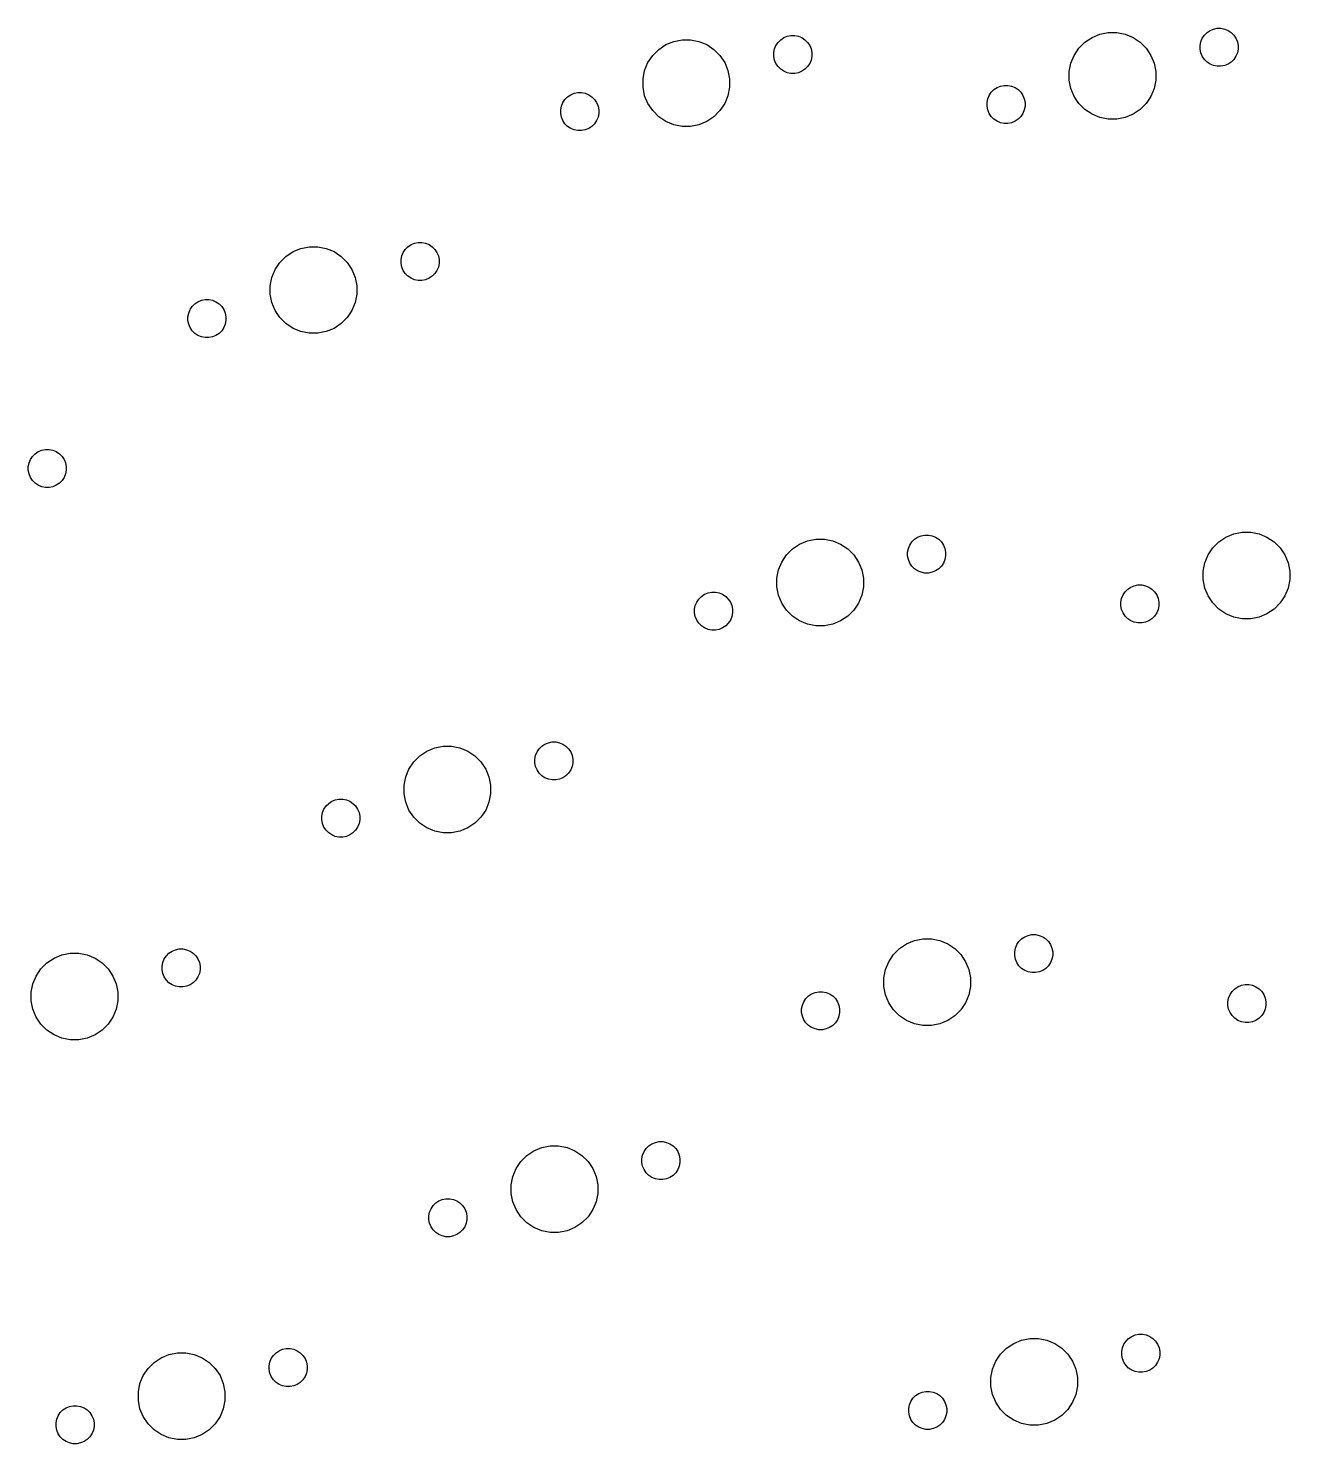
# Model space of a CAD drawing. Extents: x -662 to -203, y -195 to -58.
# Drawn here: x -367.5 to -309.4, y -130.3 to -65.1 of the extents above; entities that cross this region are included whole.
import ezdxf

# ---------------------------------------------------------------- set-up
doc = ezdxf.new("R2010")
doc.units = 0
doc.layers.add('BLACK', color=7, linetype='CONTINUOUS')

msp = doc.modelspace()

# ---------------------------------------------------------------- linework, layer by layer
at = {"layer": 'BLACK', "linetype": 'CONTINUOUS'}
for p, q in [((-313.102, -65.1916), (-312.943, -65.1256)), ((-312.943, -65.1256), (-312.774, -65.092)), ((-312.774, -65.092), (-312.602, -65.092)), ((-312.602, -65.092), (-312.433, -65.1256)), ((-312.433, -65.1256), (-312.274, -65.1916)), ((-338.173, -65.8451), (-337.81, -65.6948)), ((-337.81, -65.6948), (-337.425, -65.6182)), ((-337.425, -65.6182), (-337.032, -65.6182)), ((-337.032, -65.6182), (-336.647, -65.6948)), ((-336.647, -65.6948), (-336.284, -65.8451)), ((-333.097, -65.8828), (-333.001, -65.7395)), ((-333.001, -65.7395), (-332.879, -65.6176)), ((-332.879, -65.6176), (-332.736, -65.5219)), ((-332.736, -65.5219), (-332.577, -65.4559)), ((-332.577, -65.4559), (-332.408, -65.4223)), ((-332.408, -65.4223), (-332.235, -65.4223)), ((-332.235, -65.4223), (-332.066, -65.4559)), ((-332.066, -65.4559), (-331.907, -65.5219)), ((-331.907, -65.5219), (-331.764, -65.6176)), ((-331.764, -65.6176), (-331.642, -65.7395)), ((-331.642, -65.7395), (-331.546, -65.8828)), ((-319.144, -66.0108), (-318.866, -65.7331)), ((-318.866, -65.7331), (-318.539, -65.5148)), ((-318.539, -65.5148), (-318.176, -65.3645)), ((-318.176, -65.3645), (-317.791, -65.2879)), ((-317.791, -65.2879), (-317.399, -65.2879)), ((-317.399, -65.2879), (-317.013, -65.3645)), ((-317.013, -65.3645), (-316.65, -65.5148)), ((-316.65, -65.5148), (-316.324, -65.7331)), ((-316.324, -65.7331), (-316.046, -66.0108)), ((-313.563, -65.8808), (-313.529, -65.7118)), ((-313.529, -65.7118), (-313.463, -65.5526)), ((-313.463, -65.5526), (-313.368, -65.4092)), ((-313.368, -65.4092), (-313.246, -65.2874)), ((-313.246, -65.2874), (-313.102, -65.1916)), ((-312.274, -65.1916), (-312.13, -65.2874)), ((-312.13, -65.2874), (-312.008, -65.4092)), ((-312.008, -65.4092), (-311.913, -65.5526)), ((-311.913, -65.5526), (-311.847, -65.7118)), ((-311.847, -65.7118), (-311.813, -65.8808)), ((-338.995, -66.6676), (-338.777, -66.3411)), ((-338.777, -66.3411), (-338.499, -66.0633)), ((-338.499, -66.0633), (-338.173, -65.8451)), ((-336.284, -65.8451), (-335.957, -66.0633)), ((-335.957, -66.0633), (-335.68, -66.3411)), ((-335.68, -66.3411), (-335.461, -66.6676)), ((-333.196, -66.2111), (-333.163, -66.0421)), ((-333.196, -66.3835), (-333.196, -66.2111)), ((-333.163, -66.5525), (-333.196, -66.3835)), ((-333.163, -66.0421), (-333.097, -65.8828)), ((-331.546, -65.8828), (-331.48, -66.0421)), ((-331.48, -66.0421), (-331.446, -66.2111)), ((-331.446, -66.3835), (-331.48, -66.5525)), ((-331.446, -66.2111), (-331.446, -66.3835)), ((-319.512, -66.7002), (-319.362, -66.3374)), ((-319.362, -66.3374), (-319.144, -66.0108)), ((-316.046, -66.0108), (-315.828, -66.3374)), ((-315.828, -66.3374), (-315.678, -66.7002)), ((-313.563, -66.0532), (-313.563, -65.8808)), ((-313.529, -66.2222), (-313.563, -66.0532)), ((-313.463, -66.3815), (-313.529, -66.2222)), ((-313.368, -66.5248), (-313.463, -66.3815)), ((-311.913, -66.3815), (-312.008, -66.5248)), ((-311.847, -66.2222), (-311.913, -66.3815)), ((-311.813, -66.0532), (-311.847, -66.2222)), ((-311.813, -65.8808), (-311.813, -66.0532)), ((-339.222, -67.4157), (-339.146, -67.0305)), ((-339.146, -67.0305), (-338.995, -66.6676)), ((-335.461, -66.6676), (-335.311, -67.0305)), ((-335.311, -67.0305), (-335.235, -67.4157)), ((-333.097, -66.7118), (-333.163, -66.5525)), ((-333.001, -66.8551), (-333.097, -66.7118)), ((-332.879, -66.977), (-333.001, -66.8551)), ((-332.736, -67.0727), (-332.879, -66.977)), ((-332.577, -67.1387), (-332.736, -67.0727)), ((-331.907, -67.0727), (-332.066, -67.1387)), ((-331.764, -66.977), (-331.907, -67.0727)), ((-331.642, -66.8551), (-331.764, -66.977)), ((-331.546, -66.7118), (-331.642, -66.8551)), ((-331.48, -66.5525), (-331.546, -66.7118)), ((-319.589, -67.0854), (-319.512, -66.7002)), ((-319.589, -67.4782), (-319.589, -67.0854)), ((-315.678, -66.7002), (-315.601, -67.0854)), ((-315.601, -67.0854), (-315.601, -67.4782)), ((-313.246, -66.6467), (-313.368, -66.5248)), ((-313.102, -66.7424), (-313.246, -66.6467)), ((-312.943, -66.8084), (-313.102, -66.7424)), ((-312.774, -66.842), (-312.943, -66.8084)), ((-312.602, -66.842), (-312.774, -66.842)), ((-312.433, -66.8084), (-312.602, -66.842)), ((-312.274, -66.7424), (-312.433, -66.8084)), ((-312.13, -66.6467), (-312.274, -66.7424)), ((-312.008, -66.5248), (-312.13, -66.6467)), ((-339.222, -67.8085), (-339.222, -67.4157)), ((-335.235, -67.4157), (-335.235, -67.8085)), ((-332.408, -67.1723), (-332.577, -67.1387)), ((-332.235, -67.1723), (-332.408, -67.1723)), ((-332.066, -67.1387), (-332.235, -67.1723)), ((-322.916, -67.8212), (-322.757, -67.7552)), ((-322.757, -67.7552), (-322.588, -67.7216)), ((-322.588, -67.7216), (-322.416, -67.7216)), ((-322.416, -67.7216), (-322.247, -67.7552)), ((-322.247, -67.7552), (-322.087, -67.8212)), ((-319.512, -67.8634), (-319.589, -67.4782)), ((-315.601, -67.4782), (-315.678, -67.8634)), ((-342.911, -68.5124), (-342.815, -68.3691)), ((-342.815, -68.3691), (-342.693, -68.2472)), ((-342.693, -68.2472), (-342.55, -68.1515)), ((-342.55, -68.1515), (-342.391, -68.0855)), ((-342.391, -68.0855), (-342.221, -68.0519)), ((-342.221, -68.0519), (-342.049, -68.0519)), ((-342.049, -68.0519), (-341.88, -68.0855)), ((-341.88, -68.0855), (-341.721, -68.1515)), ((-341.721, -68.1515), (-341.578, -68.2472)), ((-341.578, -68.2472), (-341.456, -68.3691)), ((-341.456, -68.3691), (-341.36, -68.5124)), ((-339.146, -68.1937), (-339.222, -67.8085)), ((-338.995, -68.5566), (-339.146, -68.1937)), ((-335.311, -68.1937), (-335.461, -68.5566)), ((-335.235, -67.8085), (-335.311, -68.1937)), ((-323.377, -68.5104), (-323.343, -68.3414)), ((-323.343, -68.3414), (-323.277, -68.1822)), ((-323.277, -68.1822), (-323.181, -68.0388)), ((-323.181, -68.0388), (-323.06, -67.917)), ((-323.06, -67.917), (-322.916, -67.8212)), ((-322.087, -67.8212), (-321.944, -67.917)), ((-321.944, -67.917), (-321.822, -68.0388)), ((-321.822, -68.0388), (-321.726, -68.1822)), ((-321.726, -68.1822), (-321.66, -68.3414)), ((-321.66, -68.3414), (-321.627, -68.5104)), ((-319.362, -68.2263), (-319.512, -67.8634)), ((-319.144, -68.5529), (-319.362, -68.2263)), ((-315.828, -68.2263), (-316.046, -68.5529)), ((-315.678, -67.8634), (-315.828, -68.2263)), ((-343.01, -68.8407), (-342.977, -68.6717)), ((-343.01, -69.0131), (-343.01, -68.8407)), ((-342.977, -69.1821), (-343.01, -69.0131)), ((-342.977, -68.6717), (-342.911, -68.5124)), ((-341.36, -68.5124), (-341.294, -68.6717)), ((-341.294, -68.6717), (-341.26, -68.8407)), ((-341.26, -69.0131), (-341.294, -69.1821)), ((-341.26, -68.8407), (-341.26, -69.0131)), ((-338.777, -68.8831), (-338.995, -68.5566)), ((-338.499, -69.1609), (-338.777, -68.8831)), ((-335.68, -68.8831), (-335.957, -69.1609)), ((-335.461, -68.5566), (-335.68, -68.8831)), ((-323.377, -68.6828), (-323.377, -68.5104)), ((-323.343, -68.8518), (-323.377, -68.6828)), ((-323.277, -69.0111), (-323.343, -68.8518)), ((-323.181, -69.1544), (-323.277, -69.0111)), ((-321.726, -69.0111), (-321.822, -69.1544)), ((-321.66, -68.8518), (-321.726, -69.0111)), ((-321.627, -68.6828), (-321.66, -68.8518)), ((-321.627, -68.5104), (-321.627, -68.6828)), ((-318.866, -68.8306), (-319.144, -68.5529)), ((-318.539, -69.0488), (-318.866, -68.8306)), ((-318.176, -69.1991), (-318.539, -69.0488)), ((-316.65, -69.0488), (-317.013, -69.1991)), ((-316.324, -68.8306), (-316.65, -69.0488)), ((-316.046, -68.5529), (-316.324, -68.8306)), ((-342.911, -69.3414), (-342.977, -69.1821)), ((-342.815, -69.4847), (-342.911, -69.3414)), ((-342.693, -69.6066), (-342.815, -69.4847)), ((-342.55, -69.7023), (-342.693, -69.6066)), ((-342.391, -69.7683), (-342.55, -69.7023)), ((-341.721, -69.7023), (-341.88, -69.7683)), ((-341.578, -69.6066), (-341.721, -69.7023)), ((-341.456, -69.4847), (-341.578, -69.6066)), ((-341.36, -69.3414), (-341.456, -69.4847)), ((-341.294, -69.1821), (-341.36, -69.3414)), ((-338.173, -69.3791), (-338.499, -69.1609)), ((-337.81, -69.5294), (-338.173, -69.3791)), ((-337.425, -69.606), (-337.81, -69.5294)), ((-337.032, -69.606), (-337.425, -69.606)), ((-336.647, -69.5294), (-337.032, -69.606)), ((-336.284, -69.3791), (-336.647, -69.5294)), ((-335.957, -69.1609), (-336.284, -69.3791)), ((-323.06, -69.2763), (-323.181, -69.1544)), ((-322.916, -69.372), (-323.06, -69.2763)), ((-322.757, -69.438), (-322.916, -69.372)), ((-322.588, -69.4716), (-322.757, -69.438)), ((-322.416, -69.4716), (-322.588, -69.4716)), ((-322.247, -69.438), (-322.416, -69.4716)), ((-322.087, -69.372), (-322.247, -69.438)), ((-321.944, -69.2763), (-322.087, -69.372)), ((-321.822, -69.1544), (-321.944, -69.2763)), ((-317.791, -69.2757), (-318.176, -69.1991)), ((-317.399, -69.2757), (-317.791, -69.2757)), ((-317.013, -69.1991), (-317.399, -69.2757)), ((-342.221, -69.8019), (-342.391, -69.7683)), ((-342.049, -69.8019), (-342.221, -69.8019)), ((-341.88, -69.7683), (-342.049, -69.8019)), ((-355.945, -75.8718), (-355.668, -75.5941)), ((-355.668, -75.5941), (-355.341, -75.3759)), ((-355.341, -75.3759), (-354.978, -75.2255)), ((-354.978, -75.2255), (-354.593, -75.1489)), ((-354.593, -75.1489), (-354.2, -75.1489)), ((-354.2, -75.1489), (-353.815, -75.2255)), ((-353.815, -75.2255), (-353.452, -75.3759)), ((-353.452, -75.3759), (-353.126, -75.5941)), ((-353.126, -75.5941), (-352.848, -75.8718)), ((-350.365, -75.7418), (-350.331, -75.5728)), ((-350.331, -75.5728), (-350.265, -75.4136)), ((-350.265, -75.4136), (-350.169, -75.2702)), ((-350.169, -75.2702), (-350.048, -75.1484)), ((-350.048, -75.1484), (-349.904, -75.0526)), ((-349.904, -75.0526), (-349.745, -74.9867)), ((-349.745, -74.9867), (-349.576, -74.953)), ((-349.576, -74.953), (-349.404, -74.953)), ((-349.404, -74.953), (-349.235, -74.9867)), ((-349.235, -74.9867), (-349.075, -75.0526)), ((-349.075, -75.0526), (-348.932, -75.1484)), ((-348.932, -75.1484), (-348.81, -75.2702)), ((-348.81, -75.2702), (-348.714, -75.4136)), ((-348.714, -75.4136), (-348.648, -75.5728)), ((-348.648, -75.5728), (-348.615, -75.7418)), ((-356.314, -76.5612), (-356.164, -76.1984)), ((-356.164, -76.1984), (-355.945, -75.8718)), ((-352.848, -75.8718), (-352.63, -76.1984)), ((-352.63, -76.1984), (-352.479, -76.5612)), ((-350.365, -75.9142), (-350.365, -75.7418)), ((-350.331, -76.0833), (-350.365, -75.9142)), ((-350.265, -76.2425), (-350.331, -76.0833)), ((-350.169, -76.3858), (-350.265, -76.2425)), ((-348.714, -76.2425), (-348.81, -76.3858)), ((-348.648, -76.0833), (-348.714, -76.2425)), ((-348.615, -75.9142), (-348.648, -76.0833)), ((-348.615, -75.7418), (-348.615, -75.9142)), ((-356.391, -76.9464), (-356.314, -76.5612)), ((-352.479, -76.5612), (-352.403, -76.9464)), ((-350.048, -76.5077), (-350.169, -76.3858)), ((-349.904, -76.6034), (-350.048, -76.5077)), ((-349.745, -76.6694), (-349.904, -76.6034)), ((-349.576, -76.703), (-349.745, -76.6694)), ((-349.404, -76.703), (-349.576, -76.703)), ((-349.235, -76.6694), (-349.404, -76.703)), ((-349.075, -76.6034), (-349.235, -76.6694)), ((-348.932, -76.5077), (-349.075, -76.6034)), ((-348.81, -76.3858), (-348.932, -76.5077)), ((-356.391, -77.3392), (-356.391, -76.9464)), ((-356.314, -77.7244), (-356.391, -77.3392)), ((-352.403, -77.3392), (-352.479, -77.7244)), ((-352.403, -76.9464), (-352.403, -77.3392)), ((-360.179, -78.3714), (-360.145, -78.2024)), ((-360.145, -78.2024), (-360.079, -78.0432)), ((-360.079, -78.0432), (-359.983, -77.8998)), ((-359.983, -77.8998), (-359.861, -77.778)), ((-359.861, -77.778), (-359.718, -77.6822)), ((-359.718, -77.6822), (-359.559, -77.6163)), ((-359.559, -77.6163), (-359.39, -77.5826)), ((-359.39, -77.5826), (-359.217, -77.5826)), ((-359.217, -77.5826), (-359.048, -77.6163)), ((-359.048, -77.6163), (-358.889, -77.6822)), ((-358.889, -77.6822), (-358.746, -77.778)), ((-358.746, -77.778), (-358.624, -77.8998)), ((-358.624, -77.8998), (-358.528, -78.0432)), ((-358.528, -78.0432), (-358.462, -78.2024)), ((-358.462, -78.2024), (-358.429, -78.3714)), ((-356.164, -78.0873), (-356.314, -77.7244)), ((-355.945, -78.4139), (-356.164, -78.0873)), ((-352.63, -78.0873), (-352.848, -78.4139)), ((-352.479, -77.7244), (-352.63, -78.0873)), ((-360.179, -78.5438), (-360.179, -78.3714)), ((-360.145, -78.7129), (-360.179, -78.5438)), ((-360.079, -78.8721), (-360.145, -78.7129)), ((-358.462, -78.7129), (-358.528, -78.8721)), ((-358.429, -78.5438), (-358.462, -78.7129)), ((-358.429, -78.3714), (-358.429, -78.5438)), ((-355.668, -78.6916), (-355.945, -78.4139)), ((-355.341, -78.9098), (-355.668, -78.6916)), ((-353.126, -78.6916), (-353.452, -78.9098)), ((-352.848, -78.4139), (-353.126, -78.6916)), ((-359.983, -79.0154), (-360.079, -78.8721)), ((-359.861, -79.1373), (-359.983, -79.0154)), ((-359.718, -79.233), (-359.861, -79.1373)), ((-359.559, -79.299), (-359.718, -79.233)), ((-359.39, -79.3326), (-359.559, -79.299)), ((-359.217, -79.3326), (-359.39, -79.3326)), ((-359.048, -79.299), (-359.217, -79.3326)), ((-358.889, -79.233), (-359.048, -79.299)), ((-358.746, -79.1373), (-358.889, -79.233)), ((-358.624, -79.0154), (-358.746, -79.1373)), ((-358.528, -78.8721), (-358.624, -79.0154)), ((-354.978, -79.0601), (-355.341, -78.9098)), ((-354.593, -79.1367), (-354.978, -79.0601)), ((-354.2, -79.1367), (-354.593, -79.1367)), ((-353.815, -79.0601), (-354.2, -79.1367)), ((-353.452, -78.9098), (-353.815, -79.0601)), ((-367.338, -84.801), (-367.216, -84.6791)), ((-367.216, -84.6791), (-367.072, -84.5833)), ((-367.072, -84.5833), (-366.913, -84.5174)), ((-366.913, -84.5174), (-366.744, -84.4837)), ((-366.744, -84.4837), (-366.572, -84.4837)), ((-366.572, -84.4837), (-366.403, -84.5174)), ((-366.403, -84.5174), (-366.244, -84.5833)), ((-366.244, -84.5833), (-366.1, -84.6791)), ((-366.1, -84.6791), (-365.978, -84.801)), ((-367.533, -85.2726), (-367.499, -85.1035)), ((-367.533, -85.4449), (-367.533, -85.2726)), ((-367.499, -85.1035), (-367.433, -84.9443)), ((-367.433, -84.9443), (-367.338, -84.801)), ((-365.978, -84.801), (-365.883, -84.9443)), ((-365.883, -84.9443), (-365.817, -85.1035)), ((-365.817, -85.1035), (-365.783, -85.2726)), ((-365.783, -85.2726), (-365.783, -85.4449)), ((-367.499, -85.614), (-367.533, -85.4449)), ((-367.433, -85.7732), (-367.499, -85.614)), ((-367.338, -85.9165), (-367.433, -85.7732)), ((-367.216, -86.0384), (-367.338, -85.9165)), ((-365.978, -85.9165), (-366.1, -86.0384)), ((-365.883, -85.7732), (-365.978, -85.9165)), ((-365.817, -85.614), (-365.883, -85.7732)), ((-365.783, -85.4449), (-365.817, -85.614)), ((-367.072, -86.1342), (-367.216, -86.0384)), ((-366.913, -86.2001), (-367.072, -86.1342)), ((-366.744, -86.2337), (-366.913, -86.2001)), ((-366.572, -86.2337), (-366.744, -86.2337)), ((-366.403, -86.2001), (-366.572, -86.2337)), ((-366.244, -86.1342), (-366.403, -86.2001)), ((-366.1, -86.0384), (-366.244, -86.1342)), ((-331.647, -88.6959), (-331.262, -88.6193)), ((-331.262, -88.6193), (-330.869, -88.6193)), ((-330.869, -88.6193), (-330.484, -88.6959)), ((-326.838, -88.7406), (-326.716, -88.6188)), ((-326.716, -88.6188), (-326.573, -88.523)), ((-326.573, -88.523), (-326.414, -88.457)), ((-326.414, -88.457), (-326.245, -88.4234)), ((-326.245, -88.4234), (-326.072, -88.4234)), ((-326.072, -88.4234), (-325.903, -88.457)), ((-325.903, -88.457), (-325.744, -88.523)), ((-325.744, -88.523), (-325.601, -88.6188)), ((-325.601, -88.6188), (-325.479, -88.7406)), ((-312.703, -88.7342), (-312.376, -88.516)), ((-312.376, -88.516), (-312.013, -88.3657)), ((-312.013, -88.3657), (-311.628, -88.289)), ((-311.628, -88.289), (-311.235, -88.289)), ((-311.235, -88.289), (-310.85, -88.3657)), ((-310.85, -88.3657), (-310.487, -88.516)), ((-310.487, -88.516), (-310.161, -88.7342)), ((-332.614, -89.3422), (-332.336, -89.0644)), ((-332.336, -89.0644), (-332.01, -88.8462)), ((-332.01, -88.8462), (-331.647, -88.6959)), ((-330.484, -88.6959), (-330.121, -88.8462)), ((-330.121, -88.8462), (-329.794, -89.0644)), ((-329.794, -89.0644), (-329.517, -89.3422)), ((-327.033, -89.2122), (-327, -89.0432)), ((-327.033, -89.3846), (-327.033, -89.2122)), ((-327, -89.0432), (-326.934, -88.8839)), ((-326.934, -88.8839), (-326.838, -88.7406)), ((-325.479, -88.7406), (-325.383, -88.8839)), ((-325.383, -88.8839), (-325.317, -89.0432)), ((-325.317, -89.0432), (-325.283, -89.2122)), ((-325.283, -89.2122), (-325.283, -89.3846)), ((-313.199, -89.3385), (-312.981, -89.0119)), ((-312.981, -89.0119), (-312.703, -88.7342)), ((-310.161, -88.7342), (-309.883, -89.0119)), ((-309.883, -89.0119), (-309.665, -89.3385)), ((-332.983, -90.0316), (-332.832, -89.6687)), ((-332.832, -89.6687), (-332.614, -89.3422)), ((-329.517, -89.3422), (-329.298, -89.6687)), ((-329.298, -89.6687), (-329.148, -90.0316)), ((-327, -89.5536), (-327.033, -89.3846)), ((-326.934, -89.7129), (-327, -89.5536)), ((-326.838, -89.8562), (-326.934, -89.7129)), ((-326.716, -89.9781), (-326.838, -89.8562)), ((-325.479, -89.8562), (-325.601, -89.9781)), ((-325.383, -89.7129), (-325.479, -89.8562)), ((-325.317, -89.5536), (-325.383, -89.7129)), ((-325.283, -89.3846), (-325.317, -89.5536)), ((-313.426, -90.0865), (-313.349, -89.7013)), ((-313.349, -89.7013), (-313.199, -89.3385)), ((-309.665, -89.3385), (-309.514, -89.7013)), ((-309.514, -89.7013), (-309.438, -90.0865)), ((-333.059, -90.4168), (-332.983, -90.0316)), ((-333.059, -90.8096), (-333.059, -90.4168)), ((-329.148, -90.0316), (-329.071, -90.4168)), ((-329.071, -90.4168), (-329.071, -90.8096)), ((-326.573, -90.0738), (-326.716, -89.9781)), ((-326.414, -90.1398), (-326.573, -90.0738)), ((-326.245, -90.1734), (-326.414, -90.1398)), ((-326.072, -90.1734), (-326.245, -90.1734)), ((-325.903, -90.1398), (-326.072, -90.1734)), ((-325.744, -90.0738), (-325.903, -90.1398)), ((-325.601, -89.9781), (-325.744, -90.0738)), ((-313.426, -90.4793), (-313.426, -90.0865)), ((-313.349, -90.8645), (-313.426, -90.4793)), ((-309.438, -90.4793), (-309.514, -90.8645)), ((-309.438, -90.0865), (-309.438, -90.4793)), ((-336.53, -91.2484), (-336.387, -91.1526)), ((-336.387, -91.1526), (-336.227, -91.0866)), ((-336.227, -91.0866), (-336.058, -91.053)), ((-336.058, -91.053), (-335.886, -91.053)), ((-335.886, -91.053), (-335.717, -91.0866)), ((-335.717, -91.0866), (-335.558, -91.1526)), ((-335.558, -91.1526), (-335.414, -91.2484)), ((-332.983, -91.1948), (-333.059, -90.8096)), ((-332.832, -91.5577), (-332.983, -91.1948)), ((-329.148, -91.1948), (-329.298, -91.5577)), ((-329.071, -90.8096), (-329.148, -91.1948)), ((-317.18, -91.3425), (-317.114, -91.1833)), ((-317.114, -91.1833), (-317.018, -91.0399)), ((-317.018, -91.0399), (-316.896, -90.9181)), ((-316.896, -90.9181), (-316.753, -90.8223)), ((-316.753, -90.8223), (-316.594, -90.7564)), ((-316.594, -90.7564), (-316.425, -90.7227)), ((-316.425, -90.7227), (-316.252, -90.7227)), ((-316.252, -90.7227), (-316.083, -90.7564)), ((-316.083, -90.7564), (-315.924, -90.8223)), ((-315.924, -90.8223), (-315.781, -90.9181)), ((-315.781, -90.9181), (-315.659, -91.0399)), ((-315.659, -91.0399), (-315.563, -91.1833)), ((-315.563, -91.1833), (-315.497, -91.3425)), ((-313.199, -91.2274), (-313.349, -90.8645)), ((-312.981, -91.554), (-313.199, -91.2274)), ((-309.665, -91.2274), (-309.883, -91.554)), ((-309.514, -90.8645), (-309.665, -91.2274)), ((-336.847, -91.8418), (-336.814, -91.6728)), ((-336.847, -92.0142), (-336.847, -91.8418)), ((-336.814, -91.6728), (-336.748, -91.5135)), ((-336.748, -91.5135), (-336.652, -91.3702)), ((-336.652, -91.3702), (-336.53, -91.2484)), ((-335.414, -91.2484), (-335.293, -91.3702)), ((-335.293, -91.3702), (-335.197, -91.5135)), ((-335.197, -91.5135), (-335.131, -91.6728)), ((-335.131, -91.6728), (-335.097, -91.8418)), ((-335.097, -91.8418), (-335.097, -92.0142)), ((-332.614, -91.8842), (-332.832, -91.5577)), ((-332.336, -92.162), (-332.614, -91.8842)), ((-329.517, -91.8842), (-329.794, -92.162)), ((-329.298, -91.5577), (-329.517, -91.8842)), ((-317.214, -91.5115), (-317.18, -91.3425)), ((-317.214, -91.6839), (-317.214, -91.5115)), ((-317.18, -91.853), (-317.214, -91.6839)), ((-317.114, -92.0122), (-317.18, -91.853)), ((-315.497, -91.853), (-315.563, -92.0122)), ((-315.497, -91.3425), (-315.464, -91.5115)), ((-315.464, -91.6839), (-315.497, -91.853)), ((-315.464, -91.5115), (-315.464, -91.6839)), ((-312.703, -91.8317), (-312.981, -91.554)), ((-312.376, -92.0499), (-312.703, -91.8317)), ((-310.161, -91.8317), (-310.487, -92.0499)), ((-309.883, -91.554), (-310.161, -91.8317)), ((-336.814, -92.1832), (-336.847, -92.0142)), ((-336.748, -92.3425), (-336.814, -92.1832)), ((-336.652, -92.4858), (-336.748, -92.3425)), ((-336.53, -92.6077), (-336.652, -92.4858)), ((-335.293, -92.4858), (-335.414, -92.6077)), ((-335.197, -92.3425), (-335.293, -92.4858)), ((-335.131, -92.1832), (-335.197, -92.3425)), ((-335.097, -92.0142), (-335.131, -92.1832)), ((-332.01, -92.3802), (-332.336, -92.162)), ((-331.647, -92.5305), (-332.01, -92.3802)), ((-331.262, -92.6071), (-331.647, -92.5305)), ((-330.484, -92.5305), (-330.869, -92.6071)), ((-330.121, -92.3802), (-330.484, -92.5305)), ((-329.794, -92.162), (-330.121, -92.3802)), ((-317.018, -92.1555), (-317.114, -92.0122)), ((-316.896, -92.2774), (-317.018, -92.1555)), ((-316.753, -92.3731), (-316.896, -92.2774)), ((-316.594, -92.4391), (-316.753, -92.3731)), ((-316.425, -92.4727), (-316.594, -92.4391)), ((-316.252, -92.4727), (-316.425, -92.4727)), ((-316.083, -92.4391), (-316.252, -92.4727)), ((-315.924, -92.3731), (-316.083, -92.4391)), ((-315.781, -92.2774), (-315.924, -92.3731)), ((-315.659, -92.1555), (-315.781, -92.2774)), ((-315.563, -92.0122), (-315.659, -92.1555)), ((-312.013, -92.2002), (-312.376, -92.0499)), ((-311.628, -92.2768), (-312.013, -92.2002)), ((-311.235, -92.2768), (-311.628, -92.2768)), ((-310.85, -92.2002), (-311.235, -92.2768)), ((-310.487, -92.0499), (-310.85, -92.2002)), ((-336.387, -92.7034), (-336.53, -92.6077)), ((-336.227, -92.7694), (-336.387, -92.7034)), ((-336.058, -92.803), (-336.227, -92.7694)), ((-335.886, -92.803), (-336.058, -92.803)), ((-335.717, -92.7694), (-335.886, -92.803)), ((-335.558, -92.7034), (-335.717, -92.7694)), ((-335.414, -92.6077), (-335.558, -92.7034)), ((-330.869, -92.6071), (-331.262, -92.6071)), ((-349.505, -98.5952), (-349.178, -98.377)), ((-349.178, -98.377), (-348.815, -98.2267)), ((-348.815, -98.2267), (-348.43, -98.15)), ((-348.43, -98.15), (-348.037, -98.15)), ((-348.037, -98.15), (-347.652, -98.2267)), ((-347.652, -98.2267), (-347.289, -98.377)), ((-347.289, -98.377), (-346.962, -98.5952)), ((-344.102, -98.4147), (-344.006, -98.2714)), ((-344.006, -98.2714), (-343.884, -98.1495)), ((-343.884, -98.1495), (-343.741, -98.0537)), ((-343.741, -98.0537), (-343.582, -97.9878)), ((-343.582, -97.9878), (-343.413, -97.9541)), ((-343.413, -97.9541), (-343.24, -97.9541)), ((-343.24, -97.9541), (-343.071, -97.9878)), ((-343.071, -97.9878), (-342.912, -98.0537)), ((-342.912, -98.0537), (-342.769, -98.1495)), ((-342.769, -98.1495), (-342.647, -98.2714)), ((-342.647, -98.2714), (-342.551, -98.4147)), ((-350.001, -99.1995), (-349.782, -98.8729)), ((-349.782, -98.8729), (-349.505, -98.5952)), ((-346.962, -98.5952), (-346.685, -98.8729)), ((-346.685, -98.8729), (-346.467, -99.1995)), ((-344.202, -98.743), (-344.168, -98.5739)), ((-344.202, -98.9153), (-344.202, -98.743)), ((-344.168, -99.0844), (-344.202, -98.9153)), ((-344.168, -98.5739), (-344.102, -98.4147)), ((-342.551, -98.4147), (-342.485, -98.5739)), ((-342.485, -98.5739), (-342.452, -98.743)), ((-342.452, -98.9153), (-342.485, -99.0844)), ((-342.452, -98.743), (-342.452, -98.9153)), ((-350.227, -99.9476), (-350.151, -99.5623)), ((-350.151, -99.5623), (-350.001, -99.1995)), ((-346.467, -99.1995), (-346.316, -99.5623)), ((-346.316, -99.5623), (-346.24, -99.9476)), ((-344.102, -99.2436), (-344.168, -99.0844)), ((-344.006, -99.3869), (-344.102, -99.2436)), ((-343.884, -99.5088), (-344.006, -99.3869)), ((-343.741, -99.6045), (-343.884, -99.5088)), ((-343.582, -99.6705), (-343.741, -99.6045)), ((-343.413, -99.7041), (-343.582, -99.6705)), ((-343.24, -99.7041), (-343.413, -99.7041)), ((-343.071, -99.6705), (-343.24, -99.7041)), ((-342.912, -99.6045), (-343.071, -99.6705)), ((-342.769, -99.5088), (-342.912, -99.6045)), ((-342.647, -99.3869), (-342.769, -99.5088)), ((-342.551, -99.2436), (-342.647, -99.3869)), ((-342.485, -99.0844), (-342.551, -99.2436)), ((-350.227, -100.34), (-350.227, -99.9476)), ((-350.151, -100.726), (-350.227, -100.34)), ((-346.24, -100.34), (-346.316, -100.726)), ((-346.24, -99.9476), (-346.24, -100.34)), ((-353.916, -101.044), (-353.82, -100.901)), ((-353.82, -100.901), (-353.698, -100.779)), ((-353.698, -100.779), (-353.555, -100.683)), ((-353.555, -100.683), (-353.396, -100.617)), ((-353.396, -100.617), (-353.227, -100.584)), ((-353.227, -100.584), (-353.054, -100.584)), ((-353.054, -100.584), (-352.885, -100.617)), ((-352.885, -100.617), (-352.726, -100.683)), ((-352.726, -100.683), (-352.583, -100.779)), ((-352.583, -100.779), (-352.461, -100.901)), ((-352.461, -100.901), (-352.365, -101.044)), ((-350.001, -101.088), (-350.151, -100.726)), ((-346.316, -100.726), (-346.467, -101.088)), ((-354.015, -101.373), (-353.982, -101.204)), ((-354.015, -101.545), (-354.015, -101.373)), ((-353.982, -101.714), (-354.015, -101.545)), ((-353.982, -101.204), (-353.916, -101.044)), ((-352.365, -101.044), (-352.299, -101.204)), ((-352.299, -101.204), (-352.265, -101.373)), ((-352.265, -101.545), (-352.299, -101.714)), ((-352.265, -101.373), (-352.265, -101.545)), ((-349.782, -101.415), (-350.001, -101.088)), ((-349.505, -101.693), (-349.782, -101.415)), ((-346.685, -101.415), (-346.962, -101.693)), ((-346.467, -101.088), (-346.685, -101.415)), ((-353.916, -101.873), (-353.982, -101.714)), ((-353.82, -102.017), (-353.916, -101.873)), ((-353.698, -102.138), (-353.82, -102.017)), ((-353.555, -102.234), (-353.698, -102.138)), ((-353.396, -102.3), (-353.555, -102.234)), ((-353.227, -102.334), (-353.396, -102.3)), ((-352.885, -102.3), (-353.054, -102.334)), ((-352.726, -102.234), (-352.885, -102.3)), ((-352.583, -102.138), (-352.726, -102.234)), ((-352.461, -102.017), (-352.583, -102.138)), ((-352.365, -101.873), (-352.461, -102.017)), ((-352.299, -101.714), (-352.365, -101.873)), ((-349.178, -101.911), (-349.505, -101.693)), ((-348.815, -102.061), (-349.178, -101.911)), ((-348.43, -102.138), (-348.815, -102.061)), ((-348.037, -102.138), (-348.43, -102.138)), ((-347.652, -102.061), (-348.037, -102.138)), ((-347.289, -101.911), (-347.652, -102.061)), ((-346.962, -101.693), (-347.289, -101.911)), ((-353.054, -102.334), (-353.227, -102.334)), ((-321.642, -106.924), (-321.483, -106.858)), ((-321.483, -106.858), (-321.314, -106.824)), ((-321.314, -106.824), (-321.142, -106.824)), ((-321.142, -106.824), (-320.973, -106.858)), ((-320.973, -106.858), (-320.813, -106.924)), ((-360.909, -107.584), (-360.75, -107.518)), ((-360.75, -107.518), (-360.581, -107.485)), ((-360.581, -107.485), (-360.409, -107.485)), ((-360.409, -107.485), (-360.24, -107.518)), ((-360.24, -107.518), (-360.08, -107.584)), ((-327.684, -107.743), (-327.406, -107.465)), ((-327.406, -107.465), (-327.079, -107.247)), ((-327.079, -107.247), (-326.716, -107.097)), ((-326.716, -107.097), (-326.331, -107.02)), ((-326.331, -107.02), (-325.938, -107.02)), ((-325.938, -107.02), (-325.553, -107.097)), ((-325.553, -107.097), (-325.19, -107.247)), ((-325.19, -107.247), (-324.864, -107.465)), ((-324.864, -107.465), (-324.586, -107.743)), ((-322.103, -107.613), (-322.069, -107.444)), ((-322.069, -107.444), (-322.003, -107.285)), ((-322.003, -107.285), (-321.908, -107.142)), ((-321.908, -107.142), (-321.786, -107.02)), ((-321.786, -107.02), (-321.642, -106.924)), ((-320.813, -106.924), (-320.67, -107.02)), ((-320.67, -107.02), (-320.548, -107.142)), ((-320.548, -107.142), (-320.452, -107.285)), ((-320.452, -107.285), (-320.386, -107.444)), ((-320.386, -107.444), (-320.353, -107.613)), ((-366.951, -108.404), (-366.673, -108.126)), ((-366.673, -108.126), (-366.346, -107.908)), ((-366.346, -107.908), (-365.983, -107.757)), ((-365.983, -107.757), (-365.598, -107.681)), ((-365.598, -107.681), (-365.205, -107.681)), ((-365.205, -107.681), (-364.82, -107.757)), ((-364.82, -107.757), (-364.457, -107.908)), ((-364.457, -107.908), (-364.131, -108.126)), ((-364.131, -108.126), (-363.853, -108.404)), ((-361.37, -108.274), (-361.336, -108.105)), ((-361.336, -108.105), (-361.27, -107.945)), ((-361.27, -107.945), (-361.175, -107.802)), ((-361.175, -107.802), (-361.053, -107.68)), ((-361.053, -107.68), (-360.909, -107.584)), ((-360.08, -107.584), (-359.937, -107.68)), ((-359.937, -107.68), (-359.815, -107.802)), ((-359.815, -107.802), (-359.719, -107.945)), ((-359.719, -107.945), (-359.654, -108.105)), ((-359.654, -108.105), (-359.62, -108.274)), ((-328.052, -108.432), (-327.902, -108.07)), ((-327.902, -108.07), (-327.684, -107.743)), ((-324.586, -107.743), (-324.368, -108.07)), ((-324.368, -108.07), (-324.217, -108.432)), ((-322.103, -107.785), (-322.103, -107.613)), ((-322.069, -107.955), (-322.103, -107.785)), ((-322.003, -108.114), (-322.069, -107.955)), ((-321.908, -108.257), (-322.003, -108.114)), ((-320.452, -108.114), (-320.548, -108.257)), ((-320.386, -107.955), (-320.452, -108.114)), ((-320.353, -107.785), (-320.386, -107.955)), ((-320.353, -107.613), (-320.353, -107.785)), ((-367.319, -109.093), (-367.169, -108.73)), ((-367.169, -108.73), (-366.951, -108.404)), ((-363.853, -108.404), (-363.635, -108.73)), ((-363.635, -108.73), (-363.485, -109.093)), ((-361.37, -108.446), (-361.37, -108.274)), ((-361.336, -108.615), (-361.37, -108.446)), ((-361.27, -108.774), (-361.336, -108.615)), ((-361.175, -108.918), (-361.27, -108.774)), ((-359.719, -108.774), (-359.815, -108.918)), ((-359.654, -108.615), (-359.719, -108.774)), ((-359.62, -108.446), (-359.654, -108.615)), ((-359.62, -108.274), (-359.62, -108.446)), ((-328.129, -108.818), (-328.052, -108.432)), ((-328.129, -109.21), (-328.129, -108.818)), ((-324.217, -108.432), (-324.141, -108.818)), ((-324.141, -108.818), (-324.141, -109.21)), ((-321.786, -108.379), (-321.908, -108.257)), ((-321.642, -108.475), (-321.786, -108.379)), ((-321.483, -108.541), (-321.642, -108.475)), ((-321.314, -108.574), (-321.483, -108.541)), ((-321.142, -108.574), (-321.314, -108.574)), ((-320.973, -108.541), (-321.142, -108.574)), ((-320.813, -108.475), (-320.973, -108.541)), ((-320.67, -108.379), (-320.813, -108.475)), ((-320.548, -108.257), (-320.67, -108.379)), ((-367.396, -109.478), (-367.319, -109.093)), ((-367.396, -109.871), (-367.396, -109.478)), ((-363.485, -109.093), (-363.408, -109.478)), ((-363.408, -109.478), (-363.408, -109.871)), ((-361.053, -109.04), (-361.175, -108.918)), ((-360.909, -109.135), (-361.053, -109.04)), ((-360.75, -109.201), (-360.909, -109.135)), ((-360.581, -109.235), (-360.75, -109.201)), ((-360.409, -109.235), (-360.581, -109.235)), ((-360.24, -109.201), (-360.409, -109.235)), ((-360.08, -109.135), (-360.24, -109.201)), ((-359.937, -109.04), (-360.08, -109.135)), ((-359.815, -108.918), (-359.937, -109.04)), ((-331.456, -109.553), (-331.297, -109.488)), ((-331.297, -109.488), (-331.128, -109.454)), ((-331.128, -109.454), (-330.955, -109.454)), ((-330.955, -109.454), (-330.786, -109.488)), ((-330.786, -109.488), (-330.627, -109.553)), ((-328.052, -109.596), (-328.129, -109.21)), ((-324.141, -109.21), (-324.217, -109.596)), ((-312.184, -109.584), (-312.088, -109.441)), ((-312.088, -109.441), (-311.966, -109.319)), ((-311.966, -109.319), (-311.823, -109.223)), ((-311.823, -109.223), (-311.663, -109.157)), ((-311.663, -109.157), (-311.494, -109.124)), ((-311.494, -109.124), (-311.322, -109.124)), ((-311.322, -109.124), (-311.153, -109.157)), ((-311.153, -109.157), (-310.994, -109.223)), ((-310.994, -109.223), (-310.85, -109.319)), ((-310.85, -109.319), (-310.729, -109.441)), ((-310.729, -109.441), (-310.633, -109.584)), ((-367.319, -110.256), (-367.396, -109.871)), ((-363.408, -109.871), (-363.485, -110.256)), ((-331.917, -110.243), (-331.883, -110.074)), ((-331.883, -110.074), (-331.817, -109.914)), ((-331.817, -109.914), (-331.721, -109.771)), ((-331.721, -109.771), (-331.599, -109.649)), ((-331.599, -109.649), (-331.456, -109.553)), ((-330.627, -109.553), (-330.484, -109.649)), ((-330.484, -109.649), (-330.362, -109.771)), ((-330.362, -109.771), (-330.266, -109.914)), ((-330.266, -109.914), (-330.2, -110.074)), ((-330.2, -110.074), (-330.167, -110.243)), ((-327.902, -109.959), (-328.052, -109.596)), ((-327.684, -110.285), (-327.902, -109.959)), ((-324.368, -109.959), (-324.586, -110.285)), ((-324.217, -109.596), (-324.368, -109.959)), ((-312.283, -109.912), (-312.25, -109.743)), ((-312.283, -110.085), (-312.283, -109.912)), ((-312.25, -110.254), (-312.283, -110.085)), ((-312.25, -109.743), (-312.184, -109.584)), ((-310.633, -109.584), (-310.567, -109.743)), ((-310.567, -109.743), (-310.533, -109.912)), ((-310.533, -110.085), (-310.567, -110.254)), ((-310.533, -109.912), (-310.533, -110.085)), ((-367.169, -110.619), (-367.319, -110.256)), ((-366.951, -110.946), (-367.169, -110.619)), ((-363.635, -110.619), (-363.853, -110.946)), ((-363.485, -110.256), (-363.635, -110.619)), ((-331.917, -110.415), (-331.917, -110.243)), ((-331.883, -110.584), (-331.917, -110.415)), ((-331.817, -110.743), (-331.883, -110.584)), ((-331.721, -110.887), (-331.817, -110.743)), ((-330.266, -110.743), (-330.362, -110.887)), ((-330.2, -110.584), (-330.266, -110.743)), ((-330.167, -110.415), (-330.2, -110.584)), ((-330.167, -110.243), (-330.167, -110.415)), ((-327.406, -110.563), (-327.684, -110.285)), ((-327.079, -110.781), (-327.406, -110.563)), ((-326.716, -110.931), (-327.079, -110.781)), ((-325.19, -110.781), (-325.553, -110.931)), ((-324.864, -110.563), (-325.19, -110.781)), ((-324.586, -110.285), (-324.864, -110.563)), ((-312.184, -110.413), (-312.25, -110.254)), ((-312.088, -110.556), (-312.184, -110.413)), ((-311.966, -110.678), (-312.088, -110.556)), ((-311.823, -110.774), (-311.966, -110.678)), ((-311.663, -110.84), (-311.823, -110.774)), ((-310.994, -110.774), (-311.153, -110.84)), ((-310.85, -110.678), (-310.994, -110.774)), ((-310.729, -110.556), (-310.85, -110.678)), ((-310.633, -110.413), (-310.729, -110.556)), ((-310.567, -110.254), (-310.633, -110.413)), ((-366.673, -111.223), (-366.951, -110.946)), ((-366.346, -111.442), (-366.673, -111.223)), ((-365.983, -111.592), (-366.346, -111.442)), ((-364.457, -111.442), (-364.82, -111.592)), ((-364.131, -111.223), (-364.457, -111.442)), ((-363.853, -110.946), (-364.131, -111.223)), ((-331.599, -111.009), (-331.721, -110.887)), ((-331.456, -111.104), (-331.599, -111.009)), ((-331.297, -111.17), (-331.456, -111.104)), ((-331.128, -111.204), (-331.297, -111.17)), ((-330.955, -111.204), (-331.128, -111.204)), ((-330.786, -111.17), (-330.955, -111.204)), ((-330.627, -111.104), (-330.786, -111.17)), ((-330.484, -111.009), (-330.627, -111.104)), ((-330.362, -110.887), (-330.484, -111.009)), ((-326.331, -111.008), (-326.716, -110.931)), ((-325.938, -111.008), (-326.331, -111.008)), ((-325.553, -110.931), (-325.938, -111.008)), ((-311.494, -110.874), (-311.663, -110.84)), ((-311.322, -110.874), (-311.494, -110.874)), ((-311.153, -110.84), (-311.322, -110.874)), ((-365.598, -111.669), (-365.983, -111.592)), ((-365.205, -111.669), (-365.598, -111.669)), ((-364.82, -111.592), (-365.205, -111.669)), ((-344.247, -116.778), (-343.885, -116.628)), ((-343.885, -116.628), (-343.499, -116.551)), ((-343.499, -116.551), (-343.107, -116.551)), ((-343.107, -116.551), (-342.721, -116.628)), ((-342.721, -116.628), (-342.359, -116.778)), ((-339.076, -116.672), (-338.954, -116.55)), ((-338.954, -116.55), (-338.811, -116.455)), ((-338.811, -116.455), (-338.651, -116.389)), ((-338.651, -116.389), (-338.482, -116.355)), ((-338.482, -116.355), (-338.31, -116.355)), ((-338.31, -116.355), (-338.141, -116.389)), ((-338.141, -116.389), (-337.982, -116.455)), ((-337.982, -116.455), (-337.838, -116.55)), ((-337.838, -116.55), (-337.716, -116.672)), ((-345.07, -117.6), (-344.852, -117.274)), ((-344.852, -117.274), (-344.574, -116.996)), ((-344.574, -116.996), (-344.247, -116.778)), ((-342.359, -116.778), (-342.032, -116.996)), ((-342.032, -116.996), (-341.754, -117.274)), ((-341.754, -117.274), (-341.536, -117.6)), ((-339.271, -117.144), (-339.238, -116.975)), ((-339.271, -117.316), (-339.271, -117.144)), ((-339.238, -116.975), (-339.172, -116.816)), ((-339.172, -116.816), (-339.076, -116.672)), ((-337.716, -116.672), (-337.621, -116.816)), ((-337.621, -116.816), (-337.555, -116.975)), ((-337.555, -116.975), (-337.521, -117.144)), ((-337.521, -117.144), (-337.521, -117.316)), ((-345.297, -118.348), (-345.22, -117.963)), ((-345.22, -117.963), (-345.07, -117.6)), ((-341.536, -117.6), (-341.386, -117.963)), ((-341.386, -117.963), (-341.309, -118.348)), ((-339.238, -117.485), (-339.271, -117.316)), ((-339.172, -117.644), (-339.238, -117.485)), ((-339.076, -117.788), (-339.172, -117.644)), ((-338.954, -117.91), (-339.076, -117.788)), ((-338.811, -118.005), (-338.954, -117.91)), ((-337.838, -117.91), (-337.982, -118.005)), ((-337.716, -117.788), (-337.838, -117.91)), ((-337.621, -117.644), (-337.716, -117.788)), ((-337.555, -117.485), (-337.621, -117.644)), ((-337.521, -117.316), (-337.555, -117.485)), ((-345.297, -118.741), (-345.297, -118.348)), ((-341.309, -118.348), (-341.309, -118.741)), ((-338.651, -118.071), (-338.811, -118.005)), ((-338.482, -118.105), (-338.651, -118.071)), ((-338.31, -118.105), (-338.482, -118.105)), ((-338.141, -118.071), (-338.31, -118.105)), ((-337.982, -118.005), (-338.141, -118.071)), ((-348.89, -119.302), (-348.768, -119.18)), ((-348.768, -119.18), (-348.624, -119.084)), ((-348.624, -119.084), (-348.465, -119.018)), ((-348.465, -119.018), (-348.296, -118.985)), ((-348.296, -118.985), (-348.124, -118.985)), ((-348.124, -118.985), (-347.955, -119.018)), ((-347.955, -119.018), (-347.795, -119.084)), ((-347.795, -119.084), (-347.652, -119.18)), ((-347.652, -119.18), (-347.53, -119.302)), ((-345.22, -119.126), (-345.297, -118.741)), ((-345.07, -119.489), (-345.22, -119.126)), ((-341.386, -119.126), (-341.536, -119.489)), ((-341.309, -118.741), (-341.386, -119.126)), ((-349.085, -119.773), (-349.051, -119.604)), ((-349.085, -119.946), (-349.085, -119.773)), ((-349.051, -119.604), (-348.985, -119.445)), ((-348.985, -119.445), (-348.89, -119.302)), ((-347.53, -119.302), (-347.435, -119.445)), ((-347.435, -119.445), (-347.369, -119.604)), ((-347.369, -119.604), (-347.335, -119.773)), ((-347.335, -119.773), (-347.335, -119.946)), ((-344.852, -119.816), (-345.07, -119.489)), ((-344.574, -120.094), (-344.852, -119.816)), ((-341.754, -119.816), (-342.032, -120.094)), ((-341.536, -119.489), (-341.754, -119.816)), ((-349.051, -120.115), (-349.085, -119.946)), ((-348.985, -120.274), (-349.051, -120.115)), ((-348.89, -120.417), (-348.985, -120.274)), ((-348.768, -120.539), (-348.89, -120.417)), ((-348.624, -120.635), (-348.768, -120.539)), ((-347.652, -120.539), (-347.795, -120.635)), ((-347.53, -120.417), (-347.652, -120.539)), ((-347.435, -120.274), (-347.53, -120.417)), ((-347.369, -120.115), (-347.435, -120.274)), ((-347.335, -119.946), (-347.369, -120.115)), ((-344.247, -120.312), (-344.574, -120.094)), ((-343.885, -120.462), (-344.247, -120.312)), ((-343.499, -120.539), (-343.885, -120.462)), ((-343.107, -120.539), (-343.499, -120.539)), ((-342.721, -120.462), (-343.107, -120.539)), ((-342.359, -120.312), (-342.721, -120.462)), ((-342.032, -120.094), (-342.359, -120.312)), ((-348.465, -120.701), (-348.624, -120.635)), ((-348.296, -120.735), (-348.465, -120.701)), ((-348.124, -120.735), (-348.296, -120.735)), ((-347.955, -120.701), (-348.124, -120.735)), ((-347.795, -120.635), (-347.955, -120.701)), ((-322.475, -125.866), (-322.149, -125.648)), ((-322.149, -125.648), (-321.786, -125.498)), ((-321.786, -125.498), (-321.401, -125.421)), ((-321.401, -125.421), (-321.008, -125.421)), ((-321.008, -125.421), (-320.623, -125.498)), ((-320.623, -125.498), (-320.26, -125.648)), ((-320.26, -125.648), (-319.933, -125.866)), ((-317.139, -125.845), (-317.073, -125.686)), ((-317.073, -125.686), (-316.977, -125.542)), ((-316.977, -125.542), (-316.855, -125.421)), ((-316.855, -125.421), (-316.712, -125.325)), ((-316.712, -125.325), (-316.553, -125.259)), ((-316.553, -125.259), (-316.384, -125.225)), ((-316.384, -125.225), (-316.211, -125.225)), ((-316.211, -125.225), (-316.042, -125.259)), ((-316.042, -125.259), (-315.883, -125.325)), ((-315.883, -125.325), (-315.74, -125.421)), ((-315.74, -125.421), (-315.618, -125.542)), ((-315.618, -125.542), (-315.522, -125.686)), ((-315.522, -125.686), (-315.456, -125.845)), ((-361.742, -126.527), (-361.416, -126.309)), ((-361.416, -126.309), (-361.053, -126.158)), ((-361.053, -126.158), (-360.668, -126.082)), ((-360.668, -126.082), (-360.275, -126.082)), ((-360.275, -126.082), (-359.89, -126.158)), ((-359.89, -126.158), (-359.527, -126.309)), ((-359.527, -126.309), (-359.2, -126.527)), ((-356.406, -126.506), (-356.34, -126.346)), ((-356.34, -126.346), (-356.244, -126.203)), ((-356.244, -126.203), (-356.122, -126.081)), ((-356.122, -126.081), (-355.979, -125.985)), ((-355.979, -125.985), (-355.82, -125.919)), ((-355.82, -125.919), (-355.651, -125.886)), ((-355.651, -125.886), (-355.478, -125.886)), ((-355.478, -125.886), (-355.309, -125.919)), ((-355.309, -125.919), (-355.15, -125.985)), ((-355.15, -125.985), (-355.007, -126.081)), ((-355.007, -126.081), (-354.885, -126.203)), ((-354.885, -126.203), (-354.789, -126.346)), ((-354.789, -126.346), (-354.723, -126.506)), ((-322.971, -126.471), (-322.753, -126.144)), ((-322.753, -126.144), (-322.475, -125.866)), ((-319.933, -125.866), (-319.656, -126.144)), ((-319.656, -126.144), (-319.437, -126.471)), ((-317.172, -126.014), (-317.139, -125.845)), ((-317.172, -126.186), (-317.172, -126.014)), ((-317.139, -126.355), (-317.172, -126.186)), ((-317.073, -126.515), (-317.139, -126.355)), ((-315.456, -126.355), (-315.522, -126.515)), ((-315.456, -125.845), (-315.422, -126.014)), ((-315.422, -126.186), (-315.456, -126.355)), ((-315.422, -126.014), (-315.422, -126.186)), ((-362.238, -127.131), (-362.02, -126.805)), ((-362.02, -126.805), (-361.742, -126.527)), ((-359.2, -126.527), (-358.923, -126.805)), ((-358.923, -126.805), (-358.704, -127.131)), ((-356.439, -126.675), (-356.406, -126.506)), ((-356.439, -126.847), (-356.439, -126.675)), ((-356.406, -127.016), (-356.439, -126.847)), ((-356.34, -127.175), (-356.406, -127.016)), ((-354.723, -127.016), (-354.789, -127.175)), ((-354.723, -126.506), (-354.689, -126.675)), ((-354.689, -126.847), (-354.723, -127.016)), ((-354.689, -126.675), (-354.689, -126.847)), ((-323.198, -127.219), (-323.122, -126.833)), ((-323.122, -126.833), (-322.971, -126.471)), ((-319.437, -126.471), (-319.287, -126.833)), ((-319.287, -126.833), (-319.21, -127.219)), ((-316.977, -126.658), (-317.073, -126.515)), ((-316.855, -126.78), (-316.977, -126.658)), ((-316.712, -126.876), (-316.855, -126.78)), ((-316.553, -126.942), (-316.712, -126.876)), ((-316.384, -126.975), (-316.553, -126.942)), ((-316.211, -126.975), (-316.384, -126.975)), ((-316.042, -126.942), (-316.211, -126.975)), ((-315.883, -126.876), (-316.042, -126.942)), ((-315.74, -126.78), (-315.883, -126.876)), ((-315.618, -126.658), (-315.74, -126.78)), ((-315.522, -126.515), (-315.618, -126.658)), ((-362.465, -127.879), (-362.389, -127.494)), ((-362.389, -127.494), (-362.238, -127.131)), ((-358.704, -127.131), (-358.554, -127.494)), ((-358.554, -127.494), (-358.477, -127.879)), ((-356.244, -127.319), (-356.34, -127.175)), ((-356.122, -127.44), (-356.244, -127.319)), ((-355.979, -127.536), (-356.122, -127.44)), ((-355.82, -127.602), (-355.979, -127.536)), ((-355.651, -127.636), (-355.82, -127.602)), ((-355.478, -127.636), (-355.651, -127.636)), ((-355.309, -127.602), (-355.478, -127.636)), ((-355.15, -127.536), (-355.309, -127.602)), ((-355.007, -127.44), (-355.15, -127.536)), ((-354.885, -127.319), (-355.007, -127.44)), ((-354.789, -127.175), (-354.885, -127.319)), ((-323.198, -127.611), (-323.198, -127.219)), ((-323.122, -127.997), (-323.198, -127.611)), ((-319.21, -127.611), (-319.287, -127.997)), ((-319.21, -127.219), (-319.21, -127.611)), ((-362.465, -128.272), (-362.465, -127.879)), ((-362.389, -128.657), (-362.465, -128.272)), ((-358.477, -128.272), (-358.554, -128.657)), ((-358.477, -127.879), (-358.477, -128.272)), ((-326.953, -128.475), (-326.887, -128.315)), ((-326.887, -128.315), (-326.791, -128.172)), ((-326.791, -128.172), (-326.669, -128.05)), ((-326.669, -128.05), (-326.526, -127.954)), ((-326.526, -127.954), (-326.366, -127.888)), ((-326.366, -127.888), (-326.197, -127.855)), ((-326.197, -127.855), (-326.025, -127.855)), ((-326.025, -127.855), (-325.856, -127.888)), ((-325.856, -127.888), (-325.697, -127.954)), ((-325.697, -127.954), (-325.553, -128.05)), ((-325.553, -128.05), (-325.432, -128.172)), ((-325.432, -128.172), (-325.336, -128.315)), ((-325.336, -128.315), (-325.27, -128.475)), ((-322.971, -128.359), (-323.122, -127.997)), ((-322.753, -128.686), (-322.971, -128.359)), ((-319.437, -128.359), (-319.656, -128.686)), ((-319.287, -127.997), (-319.437, -128.359)), ((-366.22, -129.135), (-366.154, -128.976)), ((-366.154, -128.976), (-366.058, -128.833)), ((-366.058, -128.833), (-365.936, -128.711)), ((-365.936, -128.711), (-365.793, -128.615)), ((-365.793, -128.615), (-365.633, -128.549)), ((-365.633, -128.549), (-365.464, -128.515)), ((-365.464, -128.515), (-365.292, -128.515)), ((-365.292, -128.515), (-365.123, -128.549)), ((-365.123, -128.549), (-364.964, -128.615)), ((-364.964, -128.615), (-364.82, -128.711)), ((-364.82, -128.711), (-364.699, -128.833)), ((-364.699, -128.833), (-364.603, -128.976)), ((-364.603, -128.976), (-364.537, -129.135)), ((-362.238, -129.02), (-362.389, -128.657)), ((-362.02, -129.347), (-362.238, -129.02)), ((-358.704, -129.02), (-358.923, -129.347)), ((-358.554, -128.657), (-358.704, -129.02)), ((-326.986, -128.644), (-326.953, -128.475)), ((-326.986, -128.816), (-326.986, -128.644)), ((-326.953, -128.985), (-326.986, -128.816)), ((-326.887, -129.144), (-326.953, -128.985)), ((-325.27, -128.985), (-325.336, -129.144)), ((-325.27, -128.475), (-325.236, -128.644)), ((-325.236, -128.816), (-325.27, -128.985)), ((-325.236, -128.644), (-325.236, -128.816)), ((-322.475, -128.964), (-322.753, -128.686)), ((-322.149, -129.182), (-322.475, -128.964)), ((-319.933, -128.964), (-320.26, -129.182)), ((-319.656, -128.686), (-319.933, -128.964)), ((-366.253, -129.304), (-366.22, -129.135)), ((-366.253, -129.477), (-366.253, -129.304)), ((-366.22, -129.646), (-366.253, -129.477)), ((-366.154, -129.805), (-366.22, -129.646)), ((-364.537, -129.646), (-364.603, -129.805)), ((-364.537, -129.135), (-364.503, -129.304)), ((-364.503, -129.477), (-364.537, -129.646)), ((-364.503, -129.304), (-364.503, -129.477)), ((-361.742, -129.624), (-362.02, -129.347)), ((-361.416, -129.843), (-361.742, -129.624)), ((-359.2, -129.624), (-359.527, -129.843)), ((-358.923, -129.347), (-359.2, -129.624)), ((-326.791, -129.288), (-326.887, -129.144)), ((-326.669, -129.409), (-326.791, -129.288)), ((-326.526, -129.505), (-326.669, -129.409)), ((-326.366, -129.571), (-326.526, -129.505)), ((-326.197, -129.605), (-326.366, -129.571)), ((-326.025, -129.605), (-326.197, -129.605)), ((-325.856, -129.571), (-326.025, -129.605)), ((-325.697, -129.505), (-325.856, -129.571)), ((-325.553, -129.409), (-325.697, -129.505)), ((-325.432, -129.288), (-325.553, -129.409)), ((-325.336, -129.144), (-325.432, -129.288)), ((-321.786, -129.332), (-322.149, -129.182)), ((-321.401, -129.409), (-321.786, -129.332)), ((-321.008, -129.409), (-321.401, -129.409)), ((-320.623, -129.332), (-321.008, -129.409)), ((-320.26, -129.182), (-320.623, -129.332)), ((-366.058, -129.948), (-366.154, -129.805)), ((-365.936, -130.07), (-366.058, -129.948)), ((-365.793, -130.166), (-365.936, -130.07)), ((-365.633, -130.232), (-365.793, -130.166)), ((-365.464, -130.265), (-365.633, -130.232)), ((-365.292, -130.265), (-365.464, -130.265)), ((-365.123, -130.232), (-365.292, -130.265)), ((-364.964, -130.166), (-365.123, -130.232)), ((-364.82, -130.07), (-364.964, -130.166)), ((-364.699, -129.948), (-364.82, -130.07)), ((-364.603, -129.805), (-364.699, -129.948)), ((-361.053, -129.993), (-361.416, -129.843)), ((-360.668, -130.069), (-361.053, -129.993)), ((-360.275, -130.069), (-360.668, -130.069)), ((-359.89, -129.993), (-360.275, -130.069)), ((-359.527, -129.843), (-359.89, -129.993))]:
    msp.add_line(p, q, dxfattribs=at)

doc.saveas('drawing.dxf')
